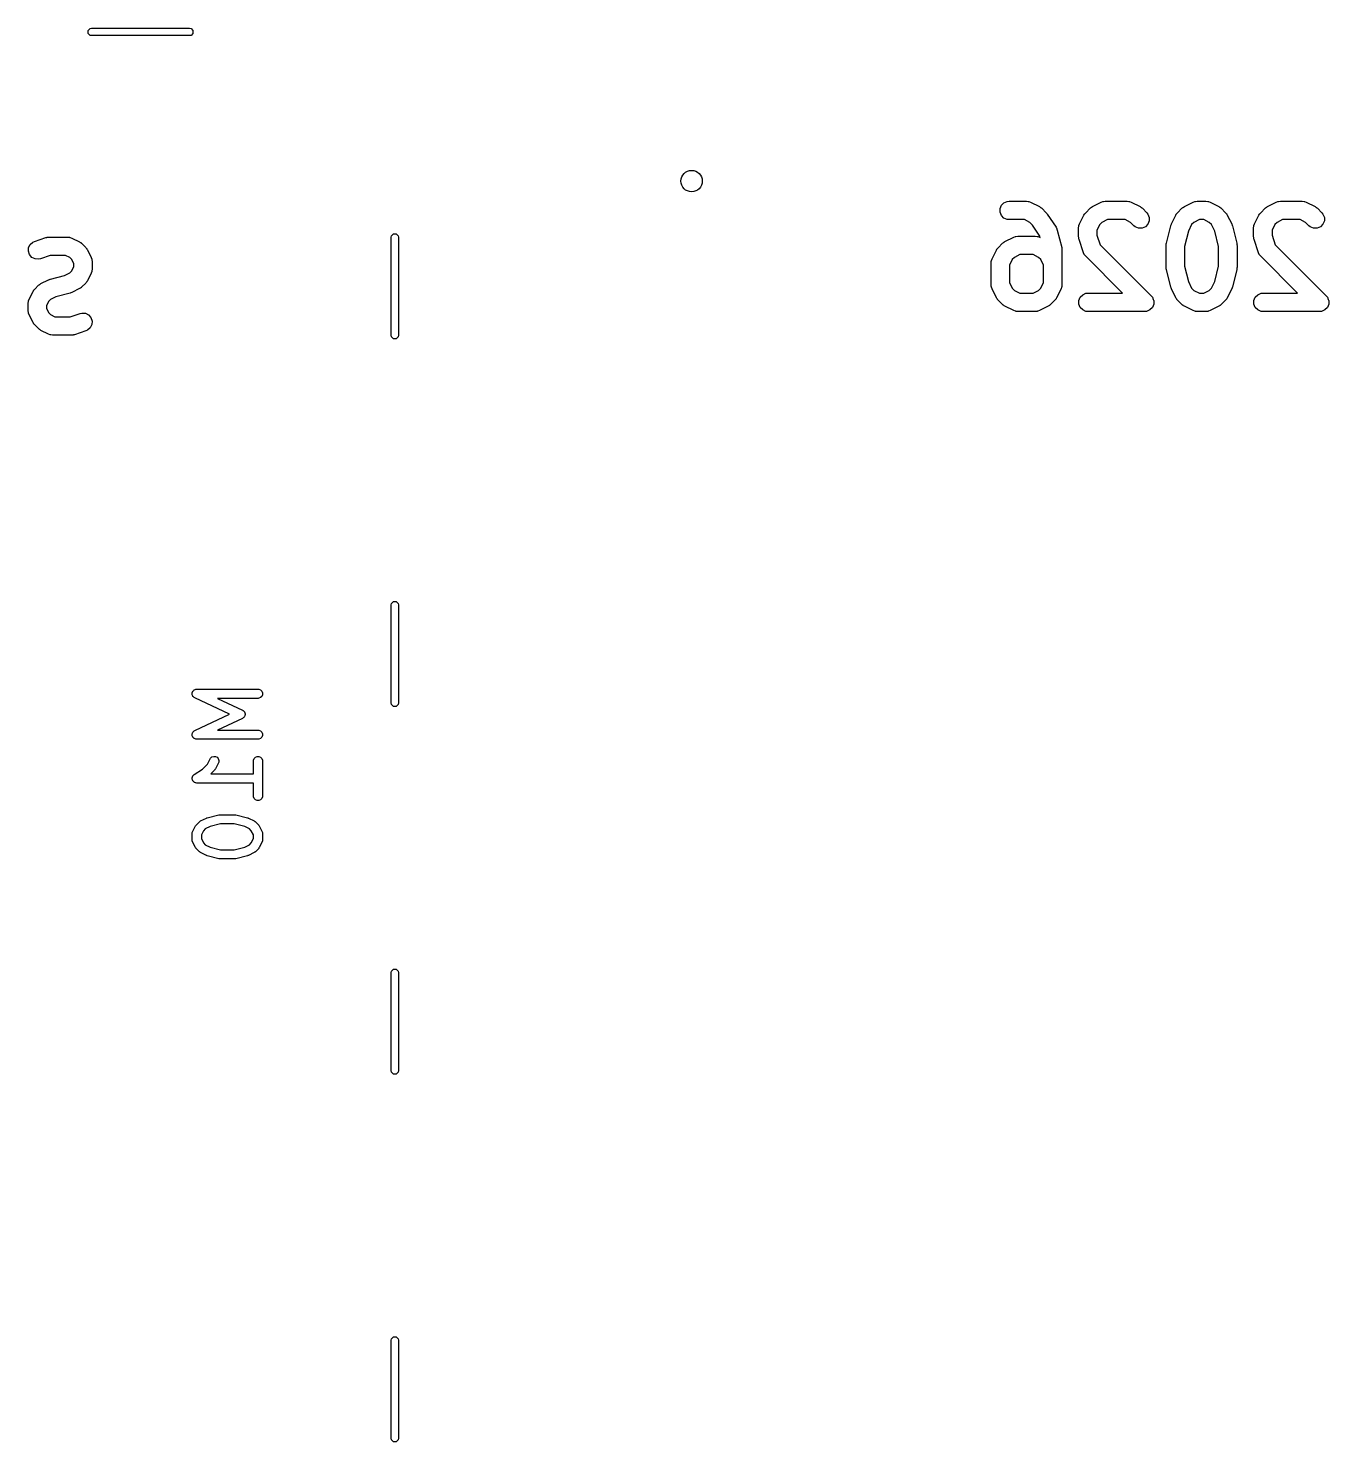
# Model space of a CAD drawing. Extents: x 3.77 to 7.28, y -5.02 to -3.23.
# Drawn here: x 6.22 to 7.056, y -4.134 to -3.225 of the extents above; entities that cross this region are included whole.
import ezdxf

# ---------------------------------------------------------------- set-up
doc = ezdxf.new("R2010")
doc.units = 0
doc.header["$MEASUREMENT"] = 0
doc.layers.add('BLACK', color=7, linetype='CONTINUOUS')

msp = doc.modelspace()

# ---------------------------------------------------------------- linework, layer by layer
at = {"layer": 'BLACK', "linetype": 'CONTINUOUS'}
for p, q in [((6.25886, -3.22696), (6.26014, -3.22568)), ((6.25886, -3.22876), (6.25886, -3.22696)), ((6.26014, -3.23004), (6.25886, -3.22876)), ((6.26014, -3.22568), (6.26104, -3.2255)), ((6.26104, -3.23022), (6.26014, -3.23004)), ((6.26104, -3.2255), (6.32404, -3.2255)), ((6.32404, -3.23022), (6.26104, -3.23022)), ((6.32404, -3.2255), (6.32494, -3.22568)), ((6.32494, -3.23004), (6.32404, -3.23022)), ((6.32494, -3.22568), (6.32622, -3.22696)), ((6.32622, -3.22876), (6.32494, -3.23004)), ((6.32622, -3.22696), (6.32622, -3.22876)), ((6.84484, -3.34137), (6.84572, -3.33924)), ((6.84484, -3.34367), (6.84484, -3.34137)), ((6.84572, -3.33924), (6.84735, -3.33761)), ((6.84735, -3.33761), (6.84948, -3.33673)), ((6.84948, -3.33673), (6.85063, -3.33661)), ((6.85063, -3.33661), (6.86188, -3.33661)), ((6.86188, -3.33661), (6.86303, -3.33673)), ((6.86303, -3.33673), (6.86322, -3.33681)), ((6.86322, -3.33681), (6.86344, -3.33682)), ((6.86344, -3.33682), (6.86452, -3.33724)), ((6.86452, -3.33724), (6.87014, -3.34005)), ((6.87014, -3.34005), (6.87064, -3.34036)), ((6.87064, -3.34036), (6.87078, -3.34042)), ((6.87078, -3.34042), (6.87094, -3.34055)), ((6.87094, -3.34055), (6.87112, -3.34067)), ((6.87112, -3.34067), (6.87122, -3.34078)), ((6.87122, -3.34078), (6.87168, -3.34116)), ((6.87168, -3.34116), (6.87449, -3.34397)), ((6.89988, -3.34397), (6.9027, -3.34116)), ((6.9027, -3.34116), (6.90315, -3.34078)), ((6.90315, -3.34078), (6.90325, -3.34067)), ((6.90325, -3.34067), (6.90343, -3.34055)), ((6.90343, -3.34055), (6.90359, -3.34042)), ((6.90359, -3.34042), (6.90373, -3.34036)), ((6.90373, -3.34036), (6.90423, -3.34005)), ((6.90423, -3.34005), (6.90985, -3.33724)), ((6.90985, -3.33724), (6.91094, -3.33682)), ((6.91094, -3.33682), (6.91115, -3.33681)), ((6.91115, -3.33681), (6.91134, -3.33673)), ((6.91134, -3.33673), (6.9125, -3.33661)), ((6.9125, -3.33661), (6.92656, -3.33661)), ((6.92656, -3.33661), (6.92771, -3.33673)), ((6.92771, -3.33673), (6.9279, -3.33681)), ((6.9279, -3.33681), (6.92812, -3.33682)), ((6.92812, -3.33682), (6.9292, -3.33724)), ((6.9292, -3.33724), (6.93482, -3.34005)), ((6.93482, -3.34005), (6.93532, -3.34036)), ((6.93532, -3.34036), (6.93546, -3.34042)), ((6.93546, -3.34042), (6.93562, -3.34055)), ((6.93562, -3.34055), (6.9358, -3.34067)), ((6.9358, -3.34067), (6.9359, -3.34078)), ((6.9359, -3.34078), (6.93636, -3.34116)), ((6.93636, -3.34116), (6.93917, -3.34397)), ((6.95894, -3.34397), (6.96175, -3.34116)), ((6.96175, -3.34116), (6.9622, -3.34078)), ((6.9622, -3.34078), (6.96231, -3.34067)), ((6.96231, -3.34067), (6.96248, -3.34055)), ((6.96248, -3.34055), (6.96265, -3.34042)), ((6.96265, -3.34042), (6.96279, -3.34036)), ((6.96279, -3.34036), (6.96329, -3.34005)), ((6.96329, -3.34005), (6.96891, -3.33724)), ((6.96891, -3.33724), (6.96999, -3.33682)), ((6.96999, -3.33682), (6.9702, -3.33681)), ((6.9702, -3.33681), (6.9704, -3.33673)), ((6.9704, -3.33673), (6.97155, -3.33661)), ((6.97155, -3.33661), (6.97717, -3.33661)), ((6.97717, -3.33661), (6.97833, -3.33673)), ((6.97833, -3.33673), (6.97852, -3.33681)), ((6.97852, -3.33681), (6.97873, -3.33682)), ((6.97873, -3.33682), (6.97982, -3.33724)), ((6.97982, -3.33724), (6.98544, -3.34005)), ((6.98544, -3.34005), (6.98594, -3.34036)), ((6.98594, -3.34036), (6.98608, -3.34042)), ((6.98608, -3.34042), (6.98624, -3.34055)), ((6.98624, -3.34055), (6.98642, -3.34067)), ((6.98642, -3.34067), (6.98652, -3.34078)), ((6.98652, -3.34078), (6.98697, -3.34116)), ((6.98697, -3.34116), (6.98979, -3.34397)), ((7.01237, -3.34397), (7.01518, -3.34116)), ((7.01518, -3.34116), (7.01563, -3.34078)), ((7.01563, -3.34078), (7.01574, -3.34067)), ((7.01574, -3.34067), (7.01591, -3.34055)), ((7.01591, -3.34055), (7.01608, -3.34042)), ((7.01608, -3.34042), (7.01622, -3.34036)), ((7.01622, -3.34036), (7.01672, -3.34005)), ((7.01672, -3.34005), (7.02234, -3.33724)), ((7.02234, -3.33724), (7.02342, -3.33682)), ((7.02342, -3.33682), (7.02363, -3.33681)), ((7.02363, -3.33681), (7.02383, -3.33673)), ((7.02383, -3.33673), (7.02498, -3.33661)), ((7.02498, -3.33661), (7.03904, -3.33661)), ((7.03904, -3.33661), (7.04019, -3.33673)), ((7.04019, -3.33673), (7.04039, -3.33681)), ((7.04039, -3.33681), (7.0406, -3.33682)), ((7.0406, -3.33682), (7.04168, -3.33724)), ((7.04168, -3.33724), (7.04731, -3.34005)), ((7.04731, -3.34005), (7.0478, -3.34036)), ((7.0478, -3.34036), (7.04795, -3.34042)), ((7.04795, -3.34042), (7.04811, -3.34055)), ((7.04811, -3.34055), (7.04829, -3.34067)), ((7.04829, -3.34067), (7.04839, -3.34078)), ((7.04839, -3.34078), (7.04884, -3.34116)), ((7.04884, -3.34116), (7.05165, -3.34397)), ((6.84572, -3.3458), (6.84484, -3.34367)), ((6.84735, -3.34743), (6.84572, -3.3458)), ((6.84948, -3.34831), (6.84735, -3.34743)), ((6.85063, -3.34842), (6.84948, -3.34831)), ((6.86048, -3.34842), (6.85063, -3.34842)), ((6.864, -3.35018), (6.86048, -3.34842)), ((6.86572, -3.35191), (6.864, -3.35018)), ((6.87449, -3.34397), (6.87449, -3.34397)), ((6.87449, -3.34397), (6.87449, -3.34397)), ((6.87449, -3.34397), (6.87487, -3.34443)), ((6.87487, -3.34443), (6.87522, -3.34486)), ((6.87522, -3.34486), (6.87522, -3.34486)), ((6.87522, -3.34486), (6.87523, -3.34487)), ((6.87523, -3.34487), (6.88085, -3.3533)), ((6.89596, -3.35113), (6.89878, -3.3455)), ((6.89878, -3.3455), (6.89909, -3.34501)), ((6.89909, -3.34501), (6.89915, -3.34486)), ((6.89915, -3.34486), (6.89928, -3.3447)), ((6.89928, -3.3447), (6.89939, -3.34452)), ((6.89939, -3.34452), (6.89951, -3.34442)), ((6.89951, -3.34442), (6.89988, -3.34397)), ((6.91037, -3.35018), (6.90891, -3.35164)), ((6.91389, -3.34842), (6.91037, -3.35018)), ((6.92516, -3.34842), (6.91389, -3.34842)), ((6.92868, -3.35018), (6.92516, -3.34842)), ((6.93082, -3.35232), (6.92868, -3.35018)), ((6.93917, -3.34397), (6.9399, -3.34486)), ((6.9399, -3.34486), (6.94078, -3.34699)), ((6.94078, -3.3493), (6.9399, -3.35142)), ((6.94078, -3.34699), (6.94078, -3.3493)), ((6.95502, -3.35113), (6.95783, -3.3455)), ((6.95783, -3.3455), (6.95814, -3.34501)), ((6.95814, -3.34501), (6.9582, -3.34486)), ((6.9582, -3.34486), (6.95834, -3.3447)), ((6.95834, -3.3447), (6.95845, -3.34452)), ((6.95845, -3.34452), (6.95857, -3.34442)), ((6.95857, -3.34442), (6.95894, -3.34397)), ((6.96942, -3.35018), (6.96797, -3.35164)), ((6.97294, -3.34842), (6.96942, -3.35018)), ((6.97578, -3.34842), (6.97294, -3.34842)), ((6.9793, -3.35018), (6.97578, -3.34842)), ((6.98076, -3.35164), (6.9793, -3.35018)), ((6.98979, -3.34397), (6.99016, -3.34442)), ((6.99016, -3.34442), (6.99028, -3.34452)), ((6.99028, -3.34452), (6.99039, -3.3447)), ((6.99039, -3.3447), (6.99052, -3.34486)), ((6.99052, -3.34486), (6.99058, -3.34501)), ((6.99058, -3.34501), (6.99089, -3.3455)), ((6.99089, -3.3455), (6.99371, -3.35113)), ((7.00845, -3.35113), (7.01126, -3.3455)), ((7.01126, -3.3455), (7.01157, -3.34501)), ((7.01157, -3.34501), (7.01163, -3.34486)), ((7.01163, -3.34486), (7.01177, -3.3447)), ((7.01177, -3.3447), (7.01188, -3.34452)), ((7.01188, -3.34452), (7.012, -3.34442)), ((7.012, -3.34442), (7.01237, -3.34397)), ((7.02286, -3.35018), (7.0214, -3.35164)), ((7.02638, -3.34842), (7.02286, -3.35018)), ((7.03765, -3.34842), (7.02638, -3.34842)), ((7.04117, -3.35018), (7.03765, -3.34842)), ((7.0433, -3.35232), (7.04117, -3.35018)), ((7.05165, -3.34397), (7.05239, -3.34486)), ((7.05239, -3.34486), (7.05327, -3.34699)), ((7.05327, -3.3493), (7.05239, -3.35142)), ((7.05327, -3.34699), (7.05327, -3.3493)), ((6.23171, -3.35997), (6.23228, -3.35984)), ((6.23228, -3.35984), (6.23242, -3.35978)), ((6.23242, -3.35978), (6.23263, -3.35976)), ((6.23263, -3.35976), (6.23284, -3.35971)), ((6.23284, -3.35971), (6.23299, -3.35972)), ((6.23299, -3.35972), (6.23358, -3.35966)), ((6.23358, -3.35966), (6.24576, -3.35966)), ((6.24576, -3.35966), (6.24691, -3.35978)), ((6.24691, -3.35978), (6.24711, -3.35986)), ((6.24711, -3.35986), (6.24732, -3.35987)), ((6.24732, -3.35987), (6.2484, -3.36029)), ((6.45356, -3.35975), (6.45374, -3.35885)), ((6.45356, -3.42274), (6.45356, -3.35975)), ((6.45374, -3.35885), (6.45502, -3.35757)), ((6.45502, -3.35757), (6.45683, -3.35757)), ((6.45683, -3.35757), (6.45811, -3.35885)), ((6.45811, -3.35885), (6.45829, -3.35975)), ((6.45829, -3.35975), (6.45829, -3.42274)), ((6.84799, -3.36255), (6.85361, -3.35973)), ((6.85361, -3.35973), (6.85469, -3.35932)), ((6.85469, -3.35932), (6.8549, -3.35931)), ((6.8549, -3.35931), (6.8551, -3.35922)), ((6.8551, -3.35922), (6.85625, -3.35911)), ((6.85625, -3.35911), (6.8675, -3.35911)), ((6.87046, -3.359), (6.86572, -3.35191)), ((6.8675, -3.35911), (6.86865, -3.35922)), ((6.86865, -3.35922), (6.86885, -3.35931)), ((6.86885, -3.35931), (6.86906, -3.35932)), ((6.86906, -3.35932), (6.87014, -3.35973)), ((6.87014, -3.35973), (6.87071, -3.36002)), ((6.87071, -3.36002), (6.87046, -3.359)), ((6.88085, -3.3533), (6.88119, -3.35394)), ((6.88119, -3.35394), (6.88128, -3.35406)), ((6.88128, -3.35406), (6.88133, -3.3542)), ((6.88133, -3.3542), (6.8814, -3.35433)), ((6.8814, -3.35433), (6.88142, -3.35447)), ((6.88142, -3.35447), (6.88167, -3.35515)), ((6.88167, -3.35515), (6.88448, -3.3664)), ((6.89534, -3.35377), (6.89545, -3.35262)), ((6.89534, -3.35939), (6.89534, -3.35377)), ((6.8954, -3.35997), (6.89534, -3.35939)), ((6.89545, -3.35262), (6.89554, -3.35242)), ((6.89554, -3.35242), (6.89555, -3.35221)), ((6.89555, -3.35221), (6.89596, -3.35113)), ((6.90891, -3.35164), (6.90715, -3.35516)), ((6.90715, -3.35516), (6.90715, -3.35843)), ((6.90715, -3.35843), (6.90922, -3.36464)), ((6.93171, -3.35305), (6.93082, -3.35232)), ((6.93384, -3.35394), (6.93171, -3.35305)), ((6.93614, -3.35394), (6.93384, -3.35394)), ((6.93827, -3.35305), (6.93614, -3.35394)), ((6.9399, -3.35142), (6.93827, -3.35305)), ((6.95176, -3.36358), (6.95457, -3.35234)), ((6.95457, -3.35234), (6.9546, -3.35225)), ((6.9546, -3.35225), (6.95461, -3.35221)), ((6.95461, -3.35221), (6.95479, -3.35173)), ((6.95479, -3.35173), (6.95496, -3.35125)), ((6.95496, -3.35125), (6.95499, -3.35121)), ((6.95499, -3.35121), (6.95502, -3.35113)), ((6.96587, -3.35583), (6.9634, -3.36574)), ((6.96797, -3.35164), (6.96587, -3.35583)), ((6.98285, -3.35583), (6.98076, -3.35164)), ((6.98533, -3.36574), (6.98285, -3.35583)), ((6.99371, -3.35113), (6.99374, -3.35121)), ((6.99374, -3.35121), (6.99376, -3.35125)), ((6.99376, -3.35125), (6.99394, -3.35173)), ((6.99394, -3.35173), (6.99412, -3.35221)), ((6.99412, -3.35221), (6.99412, -3.35225)), ((6.99412, -3.35225), (6.99415, -3.35234)), ((6.99415, -3.35234), (6.99696, -3.36358)), ((7.00783, -3.35377), (7.00794, -3.35262)), ((7.00783, -3.35939), (7.00783, -3.35377)), ((7.00788, -3.35997), (7.00783, -3.35939)), ((7.00794, -3.35262), (7.00802, -3.35242)), ((7.00802, -3.35242), (7.00804, -3.35221)), ((7.00804, -3.35221), (7.00845, -3.35113)), ((7.0214, -3.35164), (7.01964, -3.35516)), ((7.01964, -3.35516), (7.01964, -3.35843)), ((7.01964, -3.35843), (7.02171, -3.36464)), ((7.0442, -3.35305), (7.0433, -3.35232)), ((7.04633, -3.35394), (7.0442, -3.35305)), ((7.04863, -3.35394), (7.04633, -3.35394)), ((7.05076, -3.35305), (7.04863, -3.35394)), ((7.05239, -3.35142), (7.05076, -3.35305)), ((6.22041, -3.36875), (6.22057, -3.36645)), ((6.22113, -3.37093), (6.22041, -3.36875)), ((6.22057, -3.36645), (6.2216, -3.36439)), ((6.2216, -3.36439), (6.22334, -3.36288)), ((6.22334, -3.36288), (6.2244, -3.3624)), ((6.2244, -3.3624), (6.23171, -3.35997)), ((6.2484, -3.36029), (6.25328, -3.36272)), ((6.25328, -3.36272), (6.25377, -3.36304)), ((6.25377, -3.36304), (6.25392, -3.3631)), ((6.25392, -3.3631), (6.25408, -3.36323)), ((6.25408, -3.36323), (6.25426, -3.36334)), ((6.25426, -3.36334), (6.25436, -3.36346)), ((6.25436, -3.36346), (6.25481, -3.36383)), ((6.25481, -3.36383), (6.25725, -3.36627)), ((6.25725, -3.36627), (6.25762, -3.36672)), ((6.25762, -3.36672), (6.25774, -3.36682)), ((6.25774, -3.36682), (6.25785, -3.367)), ((6.25785, -3.367), (6.25798, -3.36716)), ((6.25798, -3.36716), (6.25804, -3.36731)), ((6.25804, -3.36731), (6.25836, -3.3678)), ((6.25836, -3.3678), (6.26079, -3.37268)), ((6.83972, -3.37362), (6.84253, -3.368)), ((6.84253, -3.368), (6.84285, -3.3675)), ((6.84285, -3.3675), (6.84291, -3.36736)), ((6.84291, -3.36736), (6.84304, -3.3672)), ((6.84304, -3.3672), (6.84315, -3.36702)), ((6.84315, -3.36702), (6.84327, -3.36692)), ((6.84327, -3.36692), (6.84364, -3.36646)), ((6.84364, -3.36646), (6.84645, -3.36365)), ((6.84645, -3.36365), (6.84691, -3.36328)), ((6.84691, -3.36328), (6.84701, -3.36316)), ((6.84701, -3.36316), (6.84718, -3.36305)), ((6.84718, -3.36305), (6.84735, -3.36292)), ((6.84735, -3.36292), (6.84749, -3.36286)), ((6.84749, -3.36286), (6.84799, -3.36255)), ((6.88448, -3.3664), (6.88451, -3.3666)), ((6.88451, -3.3666), (6.88454, -3.36668)), ((6.88454, -3.36668), (6.88458, -3.36711)), ((6.88458, -3.36711), (6.88465, -3.36754)), ((6.88465, -3.36754), (6.88464, -3.36763)), ((6.88464, -3.36763), (6.88466, -3.36783)), ((6.88466, -3.36783), (6.88466, -3.39033)), ((6.89539, -3.36013), (6.8954, -3.35997)), ((6.89543, -3.36033), (6.89539, -3.36013)), ((6.89545, -3.36054), (6.89543, -3.36033)), ((6.89551, -3.36069), (6.89545, -3.36054)), ((6.89564, -3.36126), (6.89551, -3.36069)), ((6.89846, -3.3697), (6.89564, -3.36126)), ((6.90922, -3.36464), (6.94198, -3.3974)), ((6.95158, -3.36502), (6.9516, -3.36482)), ((6.95158, -3.37908), (6.95158, -3.36502)), ((6.95159, -3.36473), (6.95165, -3.3643)), ((6.9516, -3.36482), (6.95159, -3.36473)), ((6.95165, -3.3643), (6.9517, -3.36386)), ((6.9517, -3.36386), (6.95173, -3.36378)), ((6.95173, -3.36378), (6.95176, -3.36358)), ((6.9634, -3.36574), (6.9634, -3.37835)), ((6.98533, -3.37835), (6.98533, -3.36574)), ((6.99696, -3.36358), (6.99699, -3.36378)), ((6.99699, -3.36378), (6.99703, -3.36386)), ((6.99703, -3.36386), (6.99707, -3.3643)), ((6.99707, -3.3643), (6.99713, -3.36473)), ((6.99713, -3.36473), (6.99712, -3.36482)), ((6.99712, -3.36482), (6.99714, -3.36502)), ((6.99714, -3.36502), (6.99714, -3.37908)), ((7.00787, -3.36013), (7.00788, -3.35997)), ((7.00792, -3.36033), (7.00787, -3.36013)), ((7.00794, -3.36054), (7.00792, -3.36033)), ((7.008, -3.36069), (7.00794, -3.36054)), ((7.00813, -3.36126), (7.008, -3.36069)), ((7.01094, -3.3697), (7.00813, -3.36126)), ((7.02171, -3.36464), (7.05447, -3.3974)), ((6.22264, -3.37267), (6.22113, -3.37093)), ((6.22471, -3.3737), (6.22264, -3.37267)), ((6.227, -3.37387), (6.22471, -3.3737)), ((6.22813, -3.37361), (6.227, -3.37387)), ((6.23453, -3.37147), (6.22813, -3.37361)), ((6.24437, -3.37147), (6.23453, -3.37147)), ((6.24714, -3.37286), (6.24437, -3.37147)), ((6.24822, -3.37394), (6.24714, -3.37286)), ((6.24961, -3.37671), (6.24822, -3.37394)), ((6.24961, -3.3788), (6.24961, -3.37671)), ((6.26079, -3.37268), (6.26121, -3.37376)), ((6.26121, -3.37376), (6.26122, -3.37397)), ((6.26122, -3.37397), (6.2613, -3.37417)), ((6.2613, -3.37417), (6.26142, -3.37532)), ((6.26142, -3.37532), (6.26142, -3.38019)), ((6.8391, -3.37626), (6.83921, -3.37511)), ((6.8391, -3.39033), (6.8391, -3.37626)), ((6.83921, -3.37511), (6.83929, -3.37492)), ((6.83929, -3.37492), (6.83931, -3.3747)), ((6.83931, -3.3747), (6.83972, -3.37362)), ((6.85267, -3.37414), (6.85091, -3.37766)), ((6.85091, -3.37766), (6.85091, -3.38893)), ((6.85413, -3.37268), (6.85267, -3.37414)), ((6.85765, -3.37092), (6.85413, -3.37268)), ((6.86611, -3.37092), (6.85765, -3.37092)), ((6.86963, -3.37268), (6.86611, -3.37092)), ((6.87108, -3.37414), (6.86963, -3.37268)), ((6.87284, -3.37766), (6.87108, -3.37414)), ((6.87284, -3.38893), (6.87284, -3.37766)), ((6.89893, -3.37075), (6.89846, -3.3697)), ((6.89907, -3.37091), (6.89893, -3.37075)), ((6.89915, -3.37111), (6.89907, -3.37091)), ((6.89988, -3.372), (6.89915, -3.37111)), ((6.92355, -3.39567), (6.89988, -3.372)), ((7.01141, -3.37075), (7.01094, -3.3697)), ((7.01155, -3.37091), (7.01141, -3.37075)), ((7.01163, -3.37111), (7.01155, -3.37091)), ((7.01237, -3.372), (7.01163, -3.37111)), ((7.03603, -3.39567), (7.01237, -3.372)), ((6.2285, -3.38953), (6.23337, -3.3871)), ((6.23337, -3.3871), (6.23346, -3.38706)), ((6.23346, -3.38706), (6.23349, -3.38704)), ((6.23349, -3.38704), (6.23397, -3.38687)), ((6.23397, -3.38687), (6.23445, -3.38668)), ((6.23445, -3.38668), (6.2345, -3.38668)), ((6.2345, -3.38668), (6.23458, -3.38665)), ((6.23458, -3.38665), (6.2437, -3.38437)), ((6.2437, -3.38437), (6.24714, -3.38265)), ((6.24714, -3.38265), (6.24822, -3.38157)), ((6.24822, -3.38157), (6.24961, -3.3788)), ((6.26079, -3.38283), (6.25836, -3.38771)), ((6.26121, -3.38175), (6.26079, -3.38283)), ((6.26122, -3.38154), (6.26121, -3.38175)), ((6.2613, -3.38134), (6.26122, -3.38154)), ((6.26142, -3.38019), (6.2613, -3.38134)), ((6.9516, -3.37928), (6.95158, -3.37908)), ((6.95159, -3.37936), (6.9516, -3.37928)), ((6.95165, -3.3798), (6.95159, -3.37936)), ((6.9517, -3.38023), (6.95165, -3.3798)), ((6.95173, -3.38031), (6.9517, -3.38023)), ((6.95176, -3.38051), (6.95173, -3.38031)), ((6.95457, -3.39176), (6.95176, -3.38051)), ((6.9634, -3.37835), (6.96587, -3.38826)), ((6.98285, -3.38826), (6.98533, -3.37835)), ((6.99696, -3.38051), (6.99415, -3.39176)), ((6.99699, -3.38031), (6.99696, -3.38051)), ((6.99703, -3.38023), (6.99699, -3.38031)), ((6.99707, -3.3798), (6.99703, -3.38023)), ((6.99713, -3.37936), (6.99707, -3.3798)), ((6.99714, -3.37908), (6.99712, -3.37928)), ((6.99712, -3.37928), (6.99713, -3.37936)), ((6.22098, -3.39949), (6.22342, -3.39461)), ((6.22342, -3.39461), (6.22373, -3.39412)), ((6.22373, -3.39412), (6.22379, -3.39397)), ((6.22379, -3.39397), (6.22393, -3.39381)), ((6.22393, -3.39381), (6.22404, -3.39363)), ((6.22404, -3.39363), (6.22415, -3.39353)), ((6.22415, -3.39353), (6.22453, -3.39308)), ((6.22453, -3.39308), (6.22696, -3.39064)), ((6.22696, -3.39064), (6.22742, -3.39027)), ((6.22742, -3.39027), (6.22752, -3.39015)), ((6.22752, -3.39015), (6.2277, -3.39004)), ((6.2277, -3.39004), (6.22786, -3.38991)), ((6.22786, -3.38991), (6.228, -3.38985)), ((6.228, -3.38985), (6.2285, -3.38953)), ((6.24719, -3.39567), (6.23807, -3.39795)), ((6.24728, -3.39564), (6.24719, -3.39567)), ((6.24732, -3.39564), (6.24728, -3.39564)), ((6.2478, -3.39545), (6.24732, -3.39564)), ((6.24829, -3.39528), (6.2478, -3.39545)), ((6.24832, -3.39526), (6.24829, -3.39528)), ((6.2484, -3.39522), (6.24832, -3.39526)), ((6.25328, -3.39279), (6.2484, -3.39522)), ((6.25377, -3.39247), (6.25328, -3.39279)), ((6.25392, -3.39241), (6.25377, -3.39247)), ((6.25408, -3.39228), (6.25392, -3.39241)), ((6.25426, -3.39217), (6.25408, -3.39228)), ((6.25436, -3.39205), (6.25426, -3.39217)), ((6.25481, -3.39168), (6.25436, -3.39205)), ((6.25725, -3.38924), (6.25481, -3.39168)), ((6.25762, -3.38879), (6.25725, -3.38924)), ((6.25774, -3.38869), (6.25762, -3.38879)), ((6.25785, -3.38851), (6.25774, -3.38869)), ((6.25798, -3.38835), (6.25785, -3.38851)), ((6.25804, -3.3882), (6.25798, -3.38835)), ((6.25836, -3.38771), (6.25804, -3.3882)), ((6.83921, -3.39148), (6.8391, -3.39033)), ((6.83929, -3.39167), (6.83921, -3.39148)), ((6.83931, -3.39189), (6.83929, -3.39167)), ((6.83972, -3.39297), (6.83931, -3.39189)), ((6.84253, -3.39859), (6.83972, -3.39297)), ((6.85091, -3.38893), (6.85267, -3.39245)), ((6.85267, -3.39245), (6.85413, -3.39391)), ((6.85413, -3.39391), (6.85765, -3.39567)), ((6.85765, -3.39567), (6.86611, -3.39567)), ((6.86611, -3.39567), (6.86963, -3.39391)), ((6.86963, -3.39391), (6.87108, -3.39245)), ((6.87108, -3.39245), (6.87284, -3.38893)), ((6.88403, -3.39297), (6.88122, -3.39859)), ((6.88445, -3.39189), (6.88403, -3.39297)), ((6.88446, -3.39167), (6.88445, -3.39189)), ((6.88454, -3.39148), (6.88446, -3.39167)), ((6.88466, -3.39033), (6.88454, -3.39148)), ((6.89797, -3.39666), (6.90009, -3.39578)), ((6.90009, -3.39578), (6.90125, -3.39567)), ((6.90125, -3.39567), (6.92355, -3.39567)), ((6.9546, -3.39184), (6.95457, -3.39176)), ((6.95461, -3.39189), (6.9546, -3.39184)), ((6.95479, -3.39236), (6.95461, -3.39189)), ((6.95496, -3.39285), (6.95479, -3.39236)), ((6.95499, -3.39288), (6.95496, -3.39285)), ((6.95502, -3.39297), (6.95499, -3.39288)), ((6.95783, -3.39859), (6.95502, -3.39297)), ((6.96587, -3.38826), (6.96797, -3.39245)), ((6.96797, -3.39245), (6.96942, -3.39391)), ((6.96942, -3.39391), (6.97294, -3.39567)), ((6.97294, -3.39567), (6.97578, -3.39567)), ((6.97578, -3.39567), (6.9793, -3.39391)), ((6.9793, -3.39391), (6.98076, -3.39245)), ((6.98076, -3.39245), (6.98285, -3.38826)), ((6.99371, -3.39297), (6.99089, -3.39859)), ((6.99374, -3.39288), (6.99371, -3.39297)), ((6.99376, -3.39285), (6.99374, -3.39288)), ((6.99394, -3.39236), (6.99376, -3.39285)), ((6.99412, -3.39189), (6.99394, -3.39236)), ((6.99415, -3.39176), (6.99412, -3.39184)), ((6.99412, -3.39184), (6.99412, -3.39189)), ((7.01045, -3.39666), (7.01258, -3.39578)), ((7.01258, -3.39578), (7.01373, -3.39567)), ((7.01373, -3.39567), (7.03603, -3.39567)), ((6.22036, -3.40213), (6.22047, -3.40097)), ((6.22036, -3.407), (6.22036, -3.40213)), ((6.22047, -3.40097), (6.22055, -3.40078)), ((6.22055, -3.40078), (6.22057, -3.40057)), ((6.22057, -3.40057), (6.22098, -3.39949)), ((6.23356, -3.40075), (6.23217, -3.40352)), ((6.23217, -3.40352), (6.23217, -3.40561)), ((6.23464, -3.39967), (6.23356, -3.40075)), ((6.23807, -3.39795), (6.23464, -3.39967)), ((6.84285, -3.39909), (6.84253, -3.39859)), ((6.84291, -3.39923), (6.84285, -3.39909)), ((6.84304, -3.39939), (6.84291, -3.39923)), ((6.84315, -3.39957), (6.84304, -3.39939)), ((6.84327, -3.39967), (6.84315, -3.39957)), ((6.84364, -3.40013), (6.84327, -3.39967)), ((6.84645, -3.40294), (6.84364, -3.40013)), ((6.84691, -3.40331), (6.84645, -3.40294)), ((6.84701, -3.40343), (6.84691, -3.40331)), ((6.84718, -3.40354), (6.84701, -3.40343)), ((6.84735, -3.40367), (6.84718, -3.40354)), ((6.84749, -3.40373), (6.84735, -3.40367)), ((6.84799, -3.40404), (6.84749, -3.40373)), ((6.85361, -3.40686), (6.84799, -3.40404)), ((6.87577, -3.40404), (6.87014, -3.40686)), ((6.87626, -3.40373), (6.87577, -3.40404)), ((6.87641, -3.40367), (6.87626, -3.40373)), ((6.87657, -3.40354), (6.87641, -3.40367)), ((6.87675, -3.40343), (6.87657, -3.40354)), ((6.87685, -3.40331), (6.87675, -3.40343)), ((6.8773, -3.40294), (6.87685, -3.40331)), ((6.88011, -3.40013), (6.8773, -3.40294)), ((6.88049, -3.39967), (6.88011, -3.40013)), ((6.8806, -3.39957), (6.88049, -3.39967)), ((6.88071, -3.39939), (6.8806, -3.39957)), ((6.88085, -3.39923), (6.88071, -3.39939)), ((6.88091, -3.39909), (6.88085, -3.39923)), ((6.88122, -3.39859), (6.88091, -3.39909)), ((6.89545, -3.40042), (6.89634, -3.39829)), ((6.89545, -3.40273), (6.89545, -3.40042)), ((6.89634, -3.40485), (6.89545, -3.40273)), ((6.89634, -3.39829), (6.89797, -3.39666)), ((6.89797, -3.40648), (6.89634, -3.40485)), ((6.94272, -3.40485), (6.94109, -3.40648)), ((6.94198, -3.3974), (6.94272, -3.39829)), ((6.94272, -3.39829), (6.94334, -3.3998)), ((6.9436, -3.40273), (6.94272, -3.40485)), ((6.94334, -3.3998), (6.94347, -3.40013)), ((6.94347, -3.40013), (6.9436, -3.40042)), ((6.9436, -3.40042), (6.9436, -3.40273)), ((6.95814, -3.39909), (6.95783, -3.39859)), ((6.9582, -3.39923), (6.95814, -3.39909)), ((6.95834, -3.39939), (6.9582, -3.39923)), ((6.95845, -3.39957), (6.95834, -3.39939)), ((6.95857, -3.39967), (6.95845, -3.39957)), ((6.95894, -3.40013), (6.95857, -3.39967)), ((6.96175, -3.40294), (6.95894, -3.40013)), ((6.9622, -3.40331), (6.96175, -3.40294)), ((6.96231, -3.40343), (6.9622, -3.40331)), ((6.96248, -3.40354), (6.96231, -3.40343)), ((6.96265, -3.40367), (6.96248, -3.40354)), ((6.96279, -3.40373), (6.96265, -3.40367)), ((6.96329, -3.40404), (6.96279, -3.40373)), ((6.96891, -3.40686), (6.96329, -3.40404)), ((6.98544, -3.40404), (6.97982, -3.40686)), ((6.98594, -3.40373), (6.98544, -3.40404)), ((6.98608, -3.40367), (6.98594, -3.40373)), ((6.98624, -3.40354), (6.98608, -3.40367)), ((6.98642, -3.40343), (6.98624, -3.40354)), ((6.98652, -3.40331), (6.98642, -3.40343)), ((6.98697, -3.40294), (6.98652, -3.40331)), ((6.98979, -3.40013), (6.98697, -3.40294)), ((6.99016, -3.39967), (6.98979, -3.40013)), ((6.99028, -3.39957), (6.99016, -3.39967)), ((6.99039, -3.39939), (6.99028, -3.39957)), ((6.99052, -3.39923), (6.99039, -3.39939)), ((6.99058, -3.39909), (6.99052, -3.39923)), ((6.99089, -3.39859), (6.99058, -3.39909)), ((7.00794, -3.40042), (7.00882, -3.39829)), ((7.00794, -3.40273), (7.00794, -3.40042)), ((7.00882, -3.40485), (7.00794, -3.40273)), ((7.00882, -3.39829), (7.01045, -3.39666)), ((7.01045, -3.40648), (7.00882, -3.40485)), ((7.0552, -3.40485), (7.05357, -3.40648)), ((7.05447, -3.3974), (7.0552, -3.39829)), ((7.0552, -3.39829), (7.05582, -3.3998)), ((7.05608, -3.40273), (7.0552, -3.40485)), ((7.05582, -3.3998), (7.05596, -3.40013)), ((7.05596, -3.40013), (7.05608, -3.40042)), ((7.05608, -3.40042), (7.05608, -3.40273)), ((6.22047, -3.40815), (6.22036, -3.407)), ((6.22055, -3.40835), (6.22047, -3.40815)), ((6.22057, -3.40856), (6.22055, -3.40835)), ((6.22098, -3.40964), (6.22057, -3.40856)), ((6.22342, -3.41452), (6.22098, -3.40964)), ((6.23217, -3.40561), (6.23356, -3.40838)), ((6.23356, -3.40838), (6.23464, -3.40946)), ((6.23464, -3.40946), (6.23741, -3.41084)), ((6.23741, -3.41084), (6.24724, -3.41084)), ((6.24724, -3.41084), (6.25364, -3.40871)), ((6.25364, -3.40871), (6.25477, -3.40845)), ((6.25477, -3.40845), (6.25707, -3.40862)), ((6.25707, -3.40862), (6.25913, -3.40965)), ((6.25913, -3.40965), (6.26064, -3.41139)), ((6.26064, -3.41139), (6.26137, -3.41357)), ((6.26137, -3.41357), (6.26121, -3.41587)), ((6.85469, -3.40727), (6.85361, -3.40686)), ((6.8549, -3.40728), (6.85469, -3.40727)), ((6.8551, -3.40737), (6.8549, -3.40728)), ((6.85625, -3.40748), (6.8551, -3.40737)), ((6.8675, -3.40748), (6.85625, -3.40748)), ((6.86865, -3.40737), (6.8675, -3.40748)), ((6.86885, -3.40728), (6.86865, -3.40737)), ((6.86906, -3.40727), (6.86885, -3.40728)), ((6.87014, -3.40686), (6.86906, -3.40727)), ((6.90009, -3.40737), (6.89797, -3.40648)), ((6.90125, -3.40748), (6.90009, -3.40737)), ((6.9378, -3.40748), (6.90125, -3.40748)), ((6.93896, -3.40737), (6.9378, -3.40748)), ((6.94019, -3.40686), (6.93896, -3.40737)), ((6.94109, -3.40648), (6.94019, -3.40686)), ((6.96999, -3.40727), (6.96891, -3.40686)), ((6.9702, -3.40728), (6.96999, -3.40727)), ((6.9704, -3.40737), (6.9702, -3.40728)), ((6.97155, -3.40748), (6.9704, -3.40737)), ((6.97717, -3.40748), (6.97155, -3.40748)), ((6.97833, -3.40737), (6.97717, -3.40748)), ((6.97852, -3.40728), (6.97833, -3.40737)), ((6.97873, -3.40727), (6.97852, -3.40728)), ((6.97982, -3.40686), (6.97873, -3.40727)), ((7.01258, -3.40737), (7.01045, -3.40648)), ((7.01373, -3.40748), (7.01258, -3.40737)), ((7.05029, -3.40748), (7.01373, -3.40748)), ((7.05144, -3.40737), (7.05029, -3.40748)), ((7.05267, -3.40686), (7.05144, -3.40737)), ((7.05357, -3.40648), (7.05267, -3.40686)), ((6.22373, -3.41501), (6.22342, -3.41452)), ((6.22379, -3.41516), (6.22373, -3.41501)), ((6.22393, -3.41532), (6.22379, -3.41516)), ((6.22404, -3.4155), (6.22393, -3.41532)), ((6.22415, -3.4156), (6.22404, -3.4155)), ((6.22453, -3.41605), (6.22415, -3.4156)), ((6.22696, -3.41849), (6.22453, -3.41605)), ((6.22742, -3.41886), (6.22696, -3.41849)), ((6.22752, -3.41898), (6.22742, -3.41886)), ((6.2277, -3.41909), (6.22752, -3.41898)), ((6.22786, -3.41922), (6.2277, -3.41909)), ((6.228, -3.41928), (6.22786, -3.41922)), ((6.2285, -3.4196), (6.228, -3.41928)), ((6.23337, -3.42203), (6.2285, -3.4196)), ((6.23445, -3.42245), (6.23337, -3.42203)), ((6.23467, -3.42246), (6.23445, -3.42245)), ((6.23486, -3.42254), (6.23467, -3.42246)), ((6.23601, -3.42266), (6.23486, -3.42254)), ((6.2482, -3.42266), (6.23601, -3.42266)), ((6.24878, -3.4226), (6.2482, -3.42266)), ((6.24894, -3.42261), (6.24878, -3.4226)), ((6.24914, -3.42256), (6.24894, -3.42261)), ((6.24935, -3.42254), (6.24914, -3.42256)), ((6.2495, -3.42248), (6.24935, -3.42254)), ((6.25007, -3.42235), (6.2495, -3.42248)), ((6.25738, -3.41992), (6.25007, -3.42235)), ((6.25844, -3.41944), (6.25738, -3.41992)), ((6.26018, -3.41793), (6.25844, -3.41944)), ((6.26121, -3.41587), (6.26018, -3.41793)), ((6.45374, -3.42365), (6.45356, -3.42274)), ((6.45829, -3.42274), (6.45811, -3.42365)), ((6.45502, -3.42492), (6.45374, -3.42365)), ((6.45683, -3.42492), (6.45502, -3.42492)), ((6.45811, -3.42365), (6.45683, -3.42492)), ((6.45356, -3.59597), (6.45374, -3.59507)), ((6.45356, -3.65896), (6.45356, -3.59597)), ((6.45374, -3.59507), (6.45502, -3.59379)), ((6.45502, -3.59379), (6.45683, -3.59379)), ((6.45683, -3.59379), (6.45811, -3.59507)), ((6.45811, -3.59507), (6.45829, -3.59597)), ((6.45829, -3.59597), (6.45829, -3.65896)), ((6.3271, -3.65054), (6.32759, -3.65037)), ((6.32759, -3.65037), (6.32806, -3.65017)), ((6.32806, -3.65017), (6.32815, -3.65016)), ((6.32815, -3.65016), (6.32819, -3.65015)), ((6.32819, -3.65015), (6.32826, -3.65015)), ((6.32826, -3.65015), (6.32864, -3.65012)), ((6.32864, -3.65012), (6.36801, -3.65012)), ((6.36801, -3.65012), (6.36858, -3.65017)), ((6.36858, -3.65017), (6.36965, -3.65061)), ((6.32572, -3.65352), (6.32574, -3.653)), ((6.32574, -3.65358), (6.32572, -3.65352)), ((6.32574, -3.65249), (6.32576, -3.65243)), ((6.32574, -3.653), (6.32574, -3.65249)), ((6.32574, -3.65364), (6.32574, -3.65358)), ((6.32594, -3.65412), (6.32574, -3.65364)), ((6.32576, -3.65243), (6.32577, -3.65237)), ((6.32577, -3.65237), (6.32598, -3.6519)), ((6.32611, -3.6546), (6.32594, -3.65412)), ((6.32598, -3.6519), (6.32618, -3.65143)), ((6.32616, -3.65465), (6.32611, -3.6546)), ((6.32618, -3.65471), (6.32616, -3.65465)), ((6.32618, -3.65143), (6.32623, -3.65138)), ((6.32654, -3.65507), (6.32618, -3.65471)), ((6.32623, -3.65138), (6.32625, -3.65132)), ((6.32625, -3.65132), (6.32663, -3.65098)), ((6.32689, -3.65545), (6.32654, -3.65507)), ((6.32663, -3.65098), (6.327, -3.65061)), ((6.32697, -3.6555), (6.32689, -3.65545)), ((6.327, -3.65552), (6.32697, -3.6555)), ((6.327, -3.65061), (6.32706, -3.65059)), ((6.32706, -3.65555), (6.327, -3.65552)), ((6.32706, -3.65059), (6.3271, -3.65054)), ((6.32739, -3.65574), (6.32706, -3.65555)), ((6.34977, -3.66619), (6.32739, -3.65574)), ((6.36801, -3.65602), (6.34195, -3.65602)), ((6.34195, -3.65602), (6.35801, -3.66352)), ((6.36858, -3.65596), (6.36801, -3.65602)), ((6.36965, -3.65552), (6.36858, -3.65596)), ((6.36965, -3.65061), (6.37046, -3.65143)), ((6.37046, -3.65471), (6.36965, -3.65552)), ((6.37046, -3.65143), (6.3709, -3.65249)), ((6.3709, -3.65364), (6.37046, -3.65471)), ((6.3709, -3.65249), (6.3709, -3.65364)), ((6.45374, -3.65987), (6.45356, -3.65896)), ((6.45829, -3.65896), (6.45811, -3.65987)), ((6.32739, -3.67664), (6.34977, -3.66619)), ((6.35801, -3.66352), (6.35822, -3.66364)), ((6.35822, -3.66364), (6.35829, -3.66367)), ((6.35829, -3.66367), (6.35834, -3.66371)), ((6.35834, -3.66867), (6.35829, -3.66872)), ((6.35834, -3.66371), (6.3585, -3.66381)), ((6.3585, -3.66857), (6.35834, -3.66867)), ((6.3585, -3.66381), (6.35881, -3.66414)), ((6.35881, -3.66824), (6.3585, -3.66857)), ((6.35881, -3.66414), (6.35914, -3.66445)), ((6.35914, -3.66794), (6.35881, -3.66824)), ((6.35914, -3.66445), (6.35919, -3.66456)), ((6.35919, -3.66782), (6.35914, -3.66794)), ((6.35919, -3.66456), (6.35928, -3.66466)), ((6.35928, -3.66772), (6.35919, -3.66782)), ((6.35928, -3.66466), (6.35944, -3.66508)), ((6.35944, -3.6673), (6.35928, -3.66772)), ((6.35944, -3.66508), (6.35963, -3.66549)), ((6.35963, -3.66689), (6.35944, -3.6673)), ((6.35963, -3.66549), (6.35963, -3.66562)), ((6.35963, -3.66562), (6.35968, -3.66574)), ((6.35968, -3.66664), (6.35963, -3.66676)), ((6.35963, -3.66676), (6.35963, -3.66689)), ((6.35968, -3.66574), (6.35966, -3.66619)), ((6.35966, -3.66619), (6.35968, -3.66664)), ((6.45502, -3.66115), (6.45374, -3.65987)), ((6.45683, -3.66115), (6.45502, -3.66115)), ((6.45811, -3.65987), (6.45683, -3.66115)), ((6.32611, -3.67778), (6.32616, -3.67774)), ((6.32616, -3.67774), (6.32618, -3.67767)), ((6.32618, -3.67767), (6.32654, -3.67731)), ((6.32654, -3.67731), (6.32689, -3.67693)), ((6.32689, -3.67693), (6.32697, -3.67689)), ((6.32697, -3.67689), (6.327, -3.67686)), ((6.327, -3.67686), (6.32706, -3.67683)), ((6.32706, -3.67683), (6.32739, -3.67664)), ((6.35801, -3.66887), (6.34195, -3.67636)), ((6.34195, -3.67636), (6.36801, -3.67636)), ((6.35822, -3.66874), (6.35801, -3.66887)), ((6.35829, -3.66872), (6.35822, -3.66874)), ((6.36801, -3.67636), (6.36858, -3.67642)), ((6.36858, -3.67642), (6.36965, -3.67686)), ((6.36965, -3.67686), (6.37046, -3.67767)), ((6.37046, -3.67767), (6.3709, -3.67874)), ((6.32572, -3.67887), (6.32574, -3.67881)), ((6.32574, -3.67938), (6.32572, -3.67887)), ((6.32574, -3.67874), (6.32594, -3.67827)), ((6.32574, -3.67881), (6.32574, -3.67874)), ((6.32574, -3.67989), (6.32574, -3.67938)), ((6.32576, -3.67995), (6.32574, -3.67989)), ((6.32577, -3.68002), (6.32576, -3.67995)), ((6.32598, -3.68048), (6.32577, -3.68002)), ((6.32594, -3.67827), (6.32611, -3.67778)), ((6.32618, -3.68096), (6.32598, -3.68048)), ((6.32623, -3.681), (6.32618, -3.68096)), ((6.32625, -3.68106), (6.32623, -3.681)), ((6.32663, -3.68141), (6.32625, -3.68106)), ((6.327, -3.68177), (6.32663, -3.68141)), ((6.32706, -3.6818), (6.327, -3.68177)), ((6.3271, -3.68184), (6.32706, -3.6818)), ((6.32759, -3.68202), (6.3271, -3.68184)), ((6.32806, -3.68221), (6.32759, -3.68202)), ((6.32815, -3.68222), (6.32806, -3.68221)), ((6.32819, -3.68223), (6.32815, -3.68222)), ((6.32826, -3.68223), (6.32819, -3.68223)), ((6.32864, -3.68227), (6.32826, -3.68223)), ((6.36801, -3.68227), (6.32864, -3.68227)), ((6.36858, -3.68221), (6.36801, -3.68227)), ((6.36965, -3.68177), (6.36858, -3.68221)), ((6.37046, -3.68096), (6.36965, -3.68177)), ((6.3709, -3.67989), (6.37046, -3.68096)), ((6.3709, -3.67874), (6.3709, -3.67989)), ((6.33558, -3.69819), (6.33724, -3.69487)), ((6.33724, -3.69487), (6.33755, -3.69438)), ((6.33755, -3.69438), (6.33842, -3.69362)), ((6.33842, -3.69362), (6.33951, -3.69326)), ((6.33951, -3.69326), (6.34066, -3.69334)), ((6.34066, -3.69334), (6.34169, -3.69386)), ((6.34169, -3.69386), (6.34245, -3.69473)), ((6.34245, -3.69473), (6.34281, -3.69582)), ((6.34281, -3.69582), (6.34273, -3.69697)), ((6.36505, -3.69619), (6.36511, -3.69561)), ((6.36511, -3.69561), (6.36555, -3.69455)), ((6.36555, -3.69455), (6.36637, -3.69373)), ((6.36637, -3.69373), (6.36743, -3.69329)), ((6.36743, -3.69329), (6.36858, -3.69329)), ((6.36858, -3.69329), (6.36965, -3.69373)), ((6.36965, -3.69373), (6.37046, -3.69455)), ((6.37046, -3.69455), (6.3709, -3.69561)), ((6.3709, -3.69561), (6.37096, -3.69619)), ((6.32655, -3.70535), (6.32699, -3.70498)), ((6.32699, -3.70498), (6.327, -3.70498)), ((6.327, -3.70498), (6.33238, -3.70139)), ((6.327, -3.70498), (6.327, -3.70498)), ((6.327, -3.70498), (6.327, -3.70498)), ((6.33238, -3.70139), (6.33558, -3.69819)), ((6.3401, -3.70203), (6.33764, -3.70448)), ((6.33764, -3.70448), (6.36505, -3.70448)), ((6.34028, -3.7018), (6.3401, -3.70203)), ((6.34034, -3.70175), (6.34028, -3.7018)), ((6.3404, -3.70166), (6.34034, -3.70175)), ((6.34046, -3.70158), (6.3404, -3.70166)), ((6.34049, -3.70151), (6.34046, -3.70158)), ((6.34065, -3.70126), (6.34049, -3.70151)), ((6.34253, -3.69751), (6.34065, -3.70126)), ((6.34273, -3.69697), (6.34253, -3.69751)), ((6.36505, -3.70448), (6.36505, -3.69619)), ((6.37096, -3.69619), (6.37096, -3.71869)), ((6.32568, -3.70743), (6.32574, -3.70715)), ((6.32574, -3.70772), (6.32568, -3.70743)), ((6.32574, -3.70686), (6.32585, -3.70659)), ((6.32574, -3.70715), (6.32574, -3.70686)), ((6.32574, -3.70801), (6.32574, -3.70772)), ((6.32585, -3.70828), (6.32574, -3.70801)), ((6.32585, -3.70659), (6.32591, -3.7063)), ((6.32591, -3.70856), (6.32585, -3.70828)), ((6.32591, -3.7063), (6.32607, -3.70606)), ((6.32607, -3.70881), (6.32591, -3.70856)), ((6.32607, -3.70606), (6.32618, -3.7058)), ((6.32618, -3.70908), (6.32607, -3.70881)), ((6.32618, -3.7058), (6.32639, -3.70559)), ((6.32639, -3.70928), (6.32618, -3.70908)), ((6.32639, -3.70559), (6.32655, -3.70535)), ((6.32655, -3.70952), (6.32639, -3.70928)), ((6.32679, -3.70969), (6.32655, -3.70952)), ((6.327, -3.70989), (6.32679, -3.70969)), ((6.32726, -3.71), (6.327, -3.70989)), ((6.3275, -3.71016), (6.32726, -3.71)), ((6.32779, -3.71022), (6.3275, -3.71016)), ((6.32806, -3.71033), (6.32779, -3.71022)), ((6.32863, -3.71039), (6.32806, -3.71033)), ((6.32864, -3.71039), (6.32863, -3.71039)), ((6.32863, -3.71039), (6.32863, -3.71039)), ((6.32863, -3.71039), (6.32863, -3.71039)), ((6.36505, -3.71039), (6.32864, -3.71039)), ((6.36505, -3.71869), (6.36505, -3.71039)), ((6.36511, -3.71926), (6.36505, -3.71869)), ((6.36555, -3.72033), (6.36511, -3.71926)), ((6.36637, -3.72114), (6.36555, -3.72033)), ((6.36743, -3.72158), (6.36637, -3.72114)), ((6.36858, -3.72158), (6.36743, -3.72158)), ((6.36965, -3.72114), (6.36858, -3.72158)), ((6.37046, -3.72033), (6.36965, -3.72114)), ((6.3709, -3.71926), (6.37046, -3.72033)), ((6.37096, -3.71869), (6.3709, -3.71926)), ((6.33542, -3.73269), (6.34292, -3.73082)), ((6.34292, -3.73082), (6.34302, -3.7308)), ((6.34302, -3.7308), (6.34306, -3.73079)), ((6.34306, -3.73079), (6.34327, -3.73077)), ((6.34327, -3.73077), (6.34349, -3.73073)), ((6.34349, -3.73073), (6.34353, -3.73074)), ((6.34353, -3.73074), (6.34363, -3.73073)), ((6.34363, -3.73073), (6.35301, -3.73073)), ((6.35301, -3.73073), (6.35311, -3.73074)), ((6.35311, -3.73074), (6.35315, -3.73073)), ((6.35315, -3.73073), (6.35337, -3.73077)), ((6.35337, -3.73077), (6.35358, -3.73079)), ((6.35358, -3.73079), (6.35362, -3.7308)), ((6.35362, -3.7308), (6.35372, -3.73082)), ((6.35372, -3.73082), (6.36122, -3.73269)), ((6.32599, -3.74174), (6.32787, -3.73799)), ((6.32787, -3.73799), (6.32803, -3.73774)), ((6.32803, -3.73774), (6.32806, -3.73767)), ((6.32806, -3.73767), (6.32812, -3.73759)), ((6.32812, -3.73759), (6.32818, -3.7375)), ((6.32818, -3.7375), (6.32824, -3.73745)), ((6.32824, -3.73745), (6.32842, -3.73722)), ((6.32842, -3.73722), (6.3303, -3.73535)), ((6.3303, -3.73535), (6.33052, -3.73516)), ((6.33052, -3.73516), (6.33057, -3.7351)), ((6.33057, -3.7351), (6.33066, -3.73504)), ((6.33066, -3.73504), (6.33074, -3.73498)), ((6.33074, -3.73498), (6.33082, -3.73495)), ((6.33082, -3.73495), (6.33106, -3.73479)), ((6.33106, -3.73479), (6.33481, -3.73292)), ((6.33294, -3.74106), (6.33159, -3.74375)), ((6.33413, -3.73986), (6.33294, -3.74106)), ((6.33717, -3.73834), (6.33413, -3.73986)), ((6.33481, -3.73292), (6.33486, -3.7329)), ((6.33486, -3.7329), (6.33487, -3.73289)), ((6.33487, -3.73289), (6.33512, -3.7328)), ((6.33512, -3.7328), (6.33535, -3.73271)), ((6.33535, -3.73271), (6.33538, -3.73271)), ((6.33538, -3.73271), (6.33542, -3.73269)), ((6.344, -3.73664), (6.33717, -3.73834)), ((6.35264, -3.73664), (6.344, -3.73664)), ((6.35948, -3.73834), (6.35264, -3.73664)), ((6.36251, -3.73986), (6.35948, -3.73834)), ((6.36122, -3.73269), (6.36127, -3.73271)), ((6.36127, -3.73271), (6.36129, -3.73271)), ((6.36129, -3.73271), (6.36153, -3.7328)), ((6.36153, -3.7328), (6.36177, -3.73289)), ((6.36177, -3.73289), (6.36179, -3.7329)), ((6.36179, -3.7329), (6.36183, -3.73292)), ((6.36183, -3.73292), (6.36558, -3.73479)), ((6.3637, -3.74106), (6.36251, -3.73986)), ((6.36505, -3.74375), (6.3637, -3.74106)), ((6.36558, -3.73479), (6.36582, -3.73495)), ((6.36582, -3.73495), (6.3659, -3.73498)), ((6.3659, -3.73498), (6.36598, -3.73504)), ((6.36598, -3.73504), (6.36607, -3.7351)), ((6.36607, -3.7351), (6.36612, -3.73516)), ((6.36612, -3.73516), (6.36634, -3.73535)), ((6.36634, -3.73535), (6.36822, -3.73722)), ((6.36822, -3.73722), (6.3684, -3.73745)), ((6.3684, -3.73745), (6.36846, -3.7375)), ((6.36846, -3.7375), (6.36852, -3.73759)), ((6.36852, -3.73759), (6.36859, -3.73767)), ((6.36859, -3.73767), (6.36862, -3.73774)), ((6.36862, -3.73774), (6.36877, -3.73799)), ((6.36877, -3.73799), (6.37065, -3.74174)), ((6.32568, -3.74306), (6.32574, -3.74248)), ((6.32568, -3.74681), (6.32568, -3.74306)), ((6.32574, -3.74738), (6.32568, -3.74681)), ((6.32574, -3.74248), (6.32578, -3.74238)), ((6.32578, -3.74748), (6.32574, -3.74738)), ((6.32578, -3.74238), (6.32579, -3.74228)), ((6.32579, -3.74759), (6.32578, -3.74748)), ((6.32579, -3.74228), (6.32599, -3.74174)), ((6.32599, -3.74813), (6.32579, -3.74759)), ((6.32787, -3.75188), (6.32599, -3.74813)), ((6.33159, -3.74375), (6.33159, -3.74611)), ((6.33159, -3.74611), (6.33294, -3.74881)), ((6.33294, -3.74881), (6.33413, -3.75)), ((6.33413, -3.75), (6.33717, -3.75152)), ((6.35948, -3.75152), (6.36251, -3.75)), ((6.36251, -3.75), (6.3637, -3.74881)), ((6.3637, -3.74881), (6.36505, -3.74611)), ((6.36505, -3.74611), (6.36505, -3.74375)), ((6.37065, -3.74813), (6.36877, -3.75188)), ((6.37065, -3.74174), (6.37085, -3.74228)), ((6.37085, -3.74759), (6.37065, -3.74813)), ((6.37085, -3.74228), (6.37086, -3.74238)), ((6.37086, -3.74748), (6.37085, -3.74759)), ((6.37086, -3.74238), (6.3709, -3.74248)), ((6.3709, -3.74738), (6.37086, -3.74748)), ((6.3709, -3.74248), (6.37096, -3.74306)), ((6.37096, -3.74681), (6.3709, -3.74738)), ((6.37096, -3.74306), (6.37096, -3.74681)), ((6.32803, -3.75212), (6.32787, -3.75188)), ((6.32806, -3.7522), (6.32803, -3.75212)), ((6.32812, -3.75228), (6.32806, -3.7522)), ((6.32818, -3.75237), (6.32812, -3.75228)), ((6.32824, -3.75242), (6.32818, -3.75237)), ((6.32842, -3.75264), (6.32824, -3.75242)), ((6.3303, -3.75452), (6.32842, -3.75264)), ((6.33052, -3.7547), (6.3303, -3.75452)), ((6.33057, -3.75476), (6.33052, -3.7547)), ((6.33066, -3.75482), (6.33057, -3.75476)), ((6.33074, -3.75489), (6.33066, -3.75482)), ((6.33082, -3.75492), (6.33074, -3.75489)), ((6.33106, -3.75507), (6.33082, -3.75492)), ((6.33481, -3.75695), (6.33106, -3.75507)), ((6.33486, -3.75696), (6.33481, -3.75695)), ((6.33487, -3.75698), (6.33486, -3.75696)), ((6.33512, -3.75706), (6.33487, -3.75698)), ((6.33535, -3.75715), (6.33512, -3.75706)), ((6.33538, -3.75716), (6.33535, -3.75715)), ((6.33542, -3.75717), (6.33538, -3.75716)), ((6.34292, -3.75905), (6.33542, -3.75717)), ((6.33717, -3.75152), (6.344, -3.75323)), ((6.34302, -3.75906), (6.34292, -3.75905)), ((6.34306, -3.75908), (6.34302, -3.75906)), ((6.34327, -3.7591), (6.34306, -3.75908)), ((6.34349, -3.75913), (6.34327, -3.7591)), ((6.34353, -3.75912), (6.34349, -3.75913)), ((6.34363, -3.75913), (6.34353, -3.75912)), ((6.35301, -3.75913), (6.34363, -3.75913)), ((6.344, -3.75323), (6.35264, -3.75323)), ((6.35264, -3.75323), (6.35948, -3.75152)), ((6.35311, -3.75912), (6.35301, -3.75913)), ((6.35315, -3.75913), (6.35311, -3.75912)), ((6.35337, -3.7591), (6.35315, -3.75913)), ((6.35358, -3.75908), (6.35337, -3.7591)), ((6.35362, -3.75906), (6.35358, -3.75908)), ((6.35372, -3.75905), (6.35362, -3.75906)), ((6.36122, -3.75717), (6.35372, -3.75905)), ((6.36127, -3.75716), (6.36122, -3.75717)), ((6.36129, -3.75715), (6.36127, -3.75716)), ((6.36153, -3.75706), (6.36129, -3.75715)), ((6.36177, -3.75698), (6.36153, -3.75706)), ((6.36179, -3.75696), (6.36177, -3.75698)), ((6.36183, -3.75695), (6.36179, -3.75696)), ((6.36558, -3.75507), (6.36183, -3.75695)), ((6.36582, -3.75492), (6.36558, -3.75507)), ((6.3659, -3.75489), (6.36582, -3.75492)), ((6.36598, -3.75482), (6.3659, -3.75489)), ((6.36607, -3.75476), (6.36598, -3.75482)), ((6.36612, -3.7547), (6.36607, -3.75476)), ((6.36634, -3.75452), (6.36612, -3.7547)), ((6.36822, -3.75264), (6.36634, -3.75452)), ((6.3684, -3.75242), (6.36822, -3.75264)), ((6.36846, -3.75237), (6.3684, -3.75242)), ((6.36852, -3.75228), (6.36846, -3.75237)), ((6.36859, -3.7522), (6.36852, -3.75228)), ((6.36862, -3.75212), (6.36859, -3.7522)), ((6.36877, -3.75188), (6.36862, -3.75212)), ((6.45356, -3.83219), (6.45374, -3.83129)), ((6.45374, -3.83129), (6.45502, -3.83001)), ((6.45502, -3.83001), (6.45683, -3.83001)), ((6.45683, -3.83001), (6.45811, -3.83129)), ((6.45811, -3.83129), (6.45829, -3.83219)), ((6.45356, -3.89518), (6.45356, -3.83219)), ((6.45829, -3.83219), (6.45829, -3.89518)), ((6.45374, -3.89609), (6.45356, -3.89518)), ((6.45829, -3.89518), (6.45811, -3.89609)), ((6.45502, -3.89737), (6.45374, -3.89609)), ((6.45683, -3.89737), (6.45502, -3.89737)), ((6.45811, -3.89609), (6.45683, -3.89737)), ((6.45356, -4.06841), (6.45374, -4.06751)), ((6.45374, -4.06751), (6.45502, -4.06623)), ((6.45502, -4.06623), (6.45683, -4.06623)), ((6.45683, -4.06623), (6.45811, -4.06751)), ((6.45811, -4.06751), (6.45829, -4.06841)), ((6.45356, -4.1314), (6.45356, -4.06841)), ((6.45829, -4.06841), (6.45829, -4.1314)), ((6.45374, -4.13231), (6.45356, -4.1314)), ((6.45829, -4.1314), (6.45811, -4.13231)), ((6.45502, -4.13359), (6.45374, -4.13231)), ((6.45683, -4.13359), (6.45502, -4.13359)), ((6.45811, -4.13231), (6.45683, -4.13359))]:
    msp.add_line(p, q, dxfattribs=at)
at = {"layer": 'BLACK'}
msp.add_circle((6.64663, -3.32369), 0.00689, dxfattribs=at)
msp.add_circle((6.64663, -3.32369), 0.00689, dxfattribs=at)

doc.saveas('drawing.dxf')
